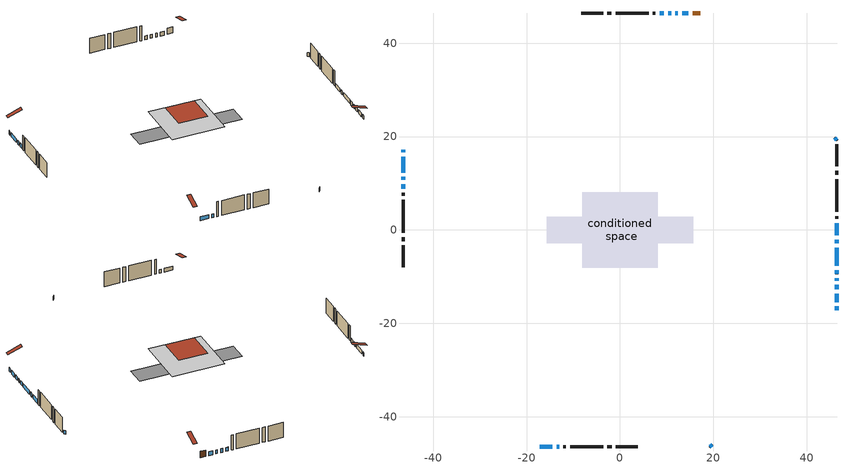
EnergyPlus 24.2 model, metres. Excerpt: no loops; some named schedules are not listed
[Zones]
conditioned space
 floor outside (Floor1 construction): -1.53,-1.53 -1.53,1.53 1.53,1.53 1.53,-1.53 z0
 floor adiabatic (AdiabaticFloorConstruction): -8.06,-8.06 -8.06,8.06 8.06,8.06 8.06,-8.06 z2.44
 floor foundation (Slab1 construction): -15.72,-2.88 -15.72,2.88 15.72,2.88 15.72,-2.88 z0
 wall outside (AdiabaticWallConstruction 1): 17.14,46.46 15.53,46.46 z0:2.03
 wall outside (AdiabaticWallConstruction): 46.46,-17.14 46.46,-16.36 / 14.6,46.46 13.33,46.46 / 12.4,46.46 11.88,46.46 / -17.14,-46.46 -14.51,-46.46 / -13.58,-46.46 -13.05,-46.46 / -46.46,17.14 -46.46,16.6 / -46.46,15.67 -46.46,12.3 / 46.46,-15.44 46.46,-13.66 / 46.46,-12.73 46.46,-11.75 / 46.46,-10.83 46.46,-10.35 / 19.24,-46.46 19.7,-46 / 10.95,46.46 10.3,46.46 / -46.46,11.37 -46.46,10.77 / -46.46,9.84 -46.46,8.86 / 46.46,-9.42 46.46,-8.58 / 46.46,19.24 46,19.7 / 46.46,-7.65 46.46,-3.79 / 46.46,-2.86 46.46,-2.1 / 46.46,-1.17 46.46,1.45 / 9.37,46.46 8.53,46.46 z0:1.22
 wall outside (Wall1 construction): 7.6,46.46 7.05,46.46 / -12.12,-46.46 -11.57,-46.46 / -46.46,7.93 -46.46,7.38 / 46.46,2.38 46.46,2.93 z0:4.88
 wall outside (Wall2 construction): 6.12,46.46 -0.9,46.46 / -10.64,-46.46 -3.62,-46.46 / -46.46,6.45 -46.46,-0.57 / 46.46,3.86 46.46,10.89 z0:4.88
 wall outside (Wall3 construction): -1.83,46.46 -2.71,46.46 / -2.69,-46.46 -1.81,-46.46 / -46.46,-1.5 -46.46,-2.38 / 46.46,11.82 46.46,12.69 z0:4.88
 wall outside (Wall4 construction): -3.64,46.46 -8.33,46.46 / -0.88,-46.46 3.81,-46.46 / -46.46,-3.31 -46.46,-8 / 46.46,13.62 46.46,18.32 z0:4.88
 window (WindowConstruction): 46.46,-17.14 46.46,-16.36 z0:1.22
 window (WindowConstruction 8): 14.6,46.46 13.33,46.46 z0:1.22
 window (WindowConstruction 9): 12.4,46.46 11.88,46.46 z0:1.22
 window (WindowConstruction 10): -17.14,-46.46 -14.51,-46.46 z0:1.22
 window (WindowConstruction 11): -13.58,-46.46 -13.05,-46.46 z0:1.22
 window (WindowConstruction 12): -46.46,17.14 -46.46,16.6 z0:1.22
 window (WindowConstruction 13): -46.46,15.67 -46.46,12.3 z0:1.22
 window (WindowConstruction 14): 46.46,-15.43 46.46,-13.66 z0:1.22
 window (WindowConstruction 15): 46.46,-12.73 46.46,-11.76 z0:1.22
 window (WindowConstruction 16): 46.46,-10.83 46.46,-10.35 z0:1.22
 window (WindowConstruction 1): 19.24,-46.46 19.7,-46 z0:1.22
 window (WindowConstruction 17): 10.95,46.46 10.3,46.46 z0:1.22
 window (WindowConstruction 18): -46.46,11.37 -46.46,10.77 z0:1.22
 window (WindowConstruction 19): -46.46,9.84 -46.46,8.86 z0:1.22
 window (WindowConstruction 2): 46.46,-9.42 46.46,-8.58 z0:1.22
 window (WindowConstruction 3): 46.46,19.24 46,19.7 z0:1.22
 window (WindowConstruction 4): 46.46,-7.65 46.46,-3.79 z0:1.22
 window (WindowConstruction 5): 46.46,-2.86 46.46,-2.1 z0:1.22
 window (WindowConstruction 6): 46.46,-1.17 46.46,1.45 z0:1.22
 window (WindowConstruction 7): 9.37,46.46 8.53,46.46 z0:1.22
 door (Door): 17.14,46.46 15.53,46.46 z0:2.03
 ceiling adiabatic (AdiabaticFloorConstruction): 8.06,-8.06 8.06,8.06 -8.06,8.06 -8.06,-8.06 z2.44
 roof outside (Roof1 construction): 18.06,46.46,4.88 18.06,41.98,6.37 19.24,41.98,6.37 19.24,46.46,4.88; -18.06,-46.46,4.88 -18.06,-41.98,6.37 -19.24,-41.98,6.37 -19.24,-46.46,4.88; -46.46,18.06,4.88 -41.98,18.06,6.37 -41.98,19.24,6.37 -46.46,19.24,4.88; 46.46,-18.06,4.88 41.98,-18.06,6.37 41.98,-19.24,6.37 46.46,-19.24,4.88
 roof outside (Roof2 construction): -4.5,4.5 -4.5,-4.5 4.5,-4.5 4.5,4.5 z4.88
 roof outside (Roof3 construction): -4.45,4.45 -4.45,-4.45 4.45,-4.45 4.45,4.45 z4.88
[Building]
Building 1: Terrain=Suburbs
[Site:Location]
Vancouver Intl AP_BC: Latitude {deg}=49.19; Longitude {deg}=-123.18; Time Zone {hr}=-8; Elevation {m}=4; Keep Site Location Information=Yes
[Site:GroundTemperature:Shallow]
8.06451, 6.96315, 6.87495, 7.3976, 9.49575, 11.5841, 13.3946, 14.5416, 14.639, 13.7062, 11.9418, 9.91751
[Site:WaterMainsTemperature]
Calculation Method=Schedule; Temperature Schedule=mains temperature schedule
[Material] Roughness=Rough; Thermal Absorptance=0.9
Name | Thickness {m} | Conductivity {W/m-K} | Density {kg/m3} | Specific Heat {J/kg-K} | Solar Absorptance | Visible Absorptance
asphalt or fiberglass shingles | 0.00635 | 0.162714 | 1121.4 | 1465.45 | 0.4 | 0.4
concrete 4.0 in. | 0.1016 | 1.803125 | 2242.8 | 837.4 | 0.7 | 0.7
door material | 0.04445 | 0.188738 | 512.64 | 1214.23 | 0.7 | 0.7
floor covering | 0.0127 | 0.0433444 | 54.468 | 1339.84 | 0.6 | 0.6
floor rigid ins; wall rigid ins | 0.051816 | 0.029427 | 32.04 | 1214.23 | 0.7 | 0.7
floor rigid ins 1; wall rigid ins 1 | 0.512978 | 0.029427 | 32.04 | 1214.23 | 0.7 | 0.7
floor stud and cavity | 0.1397 | 0.205433 | 92.3553 | 1139.71 | 0.7 | 0.7
floor stud and cavity 1 | 0.1397 | 1.75129 | 37.0049 | 1207.88 | 0.7 | 0.7
furniture material conditioned space 1 | 0.1524 | 0.115458 | 640.8 | 1214.23 | 0.6 | 0.6
gypsum board | 0.0127 | 0.160291 | 801 | 837.4 | 0.6 | 0.6
interior vertical ins | 0.025908 | 0.029427 | 32.04 | 1214.23 | 0.7 | 0.7
osb sheathing 0.5 in. | 0.0127 | 0.115458 | 512.64 | 1214.23 | 0.7 | 0.7
osb sheathing 0.75 in. | 0.01905 | 0.115458 | 512.64 | 1214.23 | 0.7 | 0.7
roof stud and cavity | 0.2032 | 0.170765 | 78.34581 | 1123.46 | 0.7 | 0.7
roof stud and cavity 1 | 0.2032 | 0.171998 | 78.34581 | 1123.46 | 0.7 | 0.7
roof stud and cavity 2 | 0.2032 | 0.171742 | 78.34581 | 1123.46 | 0.7 | 0.7
slab rigid ins | 0.00353385 | 0.029427 | 32.04 | 1214.23 | 0.7 | 0.7
wall stud and cavity | 0.1397 | 0.251873 | 139.0536 | 1170.24 | 0.7 | 0.7
wall stud and cavity 1 | 0.1397 | 0.0864253 | 139.0536 | 1170.24 | 0.7 | 0.7
wall stud and cavity 2 | 0.1397 | 0.0783975 | 139.0536 | 1170.24 | 0.7 | 0.7
wall stud and cavity 3 | 0.1397 | 0.0894458 | 139.0536 | 1170.24 | 0.7 | 0.7
wall stud and cavity 4 | 0.0889 | 0.380278 | 52.3479 | 1209.89 | 0.7 | 0.7
wall stud and cavity 5 | 0.0889 | 0.391764 | 83.0341 | 1211.67 | 0.7 | 0.7
wood siding | 0.0254 | 0.102417 | 544.68 | 1172.36 | 0.4 | 0.4
wood siding 1; wood siding 2 | 0.0254 | 0.102417 | 544.68 | 1172.36 | 0.7 | 0.7
[WindowMaterial:SimpleGlazingSystem]
Name | U-Factor {W/m2-K} | Solar Heat Gain Coefficient
WindowMaterial | 4.99494 | 0.59
WindowMaterial 1 | 5.03752 | 0.59
WindowMaterial 10 | 5.29587 | 0.67
WindowMaterial 11 | 2.88329 | 0.7
WindowMaterial 12 | 2.95256 | 0.6
WindowMaterial 13 | 2.85717 | 0.64
WindowMaterial 14 | 2.98833 | 0.52
WindowMaterial 15 | 3.01842 | 0.51
WindowMaterial 16 | 3.023535 | 0.45
WindowMaterial 2 | 5.595669 | 0.73
WindowMaterial 3 | 5.45202 | 0.7
WindowMaterial 4 | 2.89578 | 0.62
WindowMaterial 5 | 5.237955 | 0.63
WindowMaterial 6 | 2.91452 | 0.59
WindowMaterial 7 | 5.240794 | 0.66
WindowMaterial 8 | 5.46451 | 0.7
WindowMaterial 9 | 2.99401 | 0.51
[Construction]
AdiabaticFloorConstruction: floor stud and cavity 1, floor rigid ins 1, osb sheathing 0.75 in., floor covering
AdiabaticWallConstruction: wood siding 1, wall rigid ins 1, wall stud and cavity 4, gypsum board
AdiabaticWallConstruction 1: wood siding 2, wall rigid ins 1, wall stud and cavity 4, gypsum board
Door: door material
Floor1 construction: floor stud and cavity, floor rigid ins, osb sheathing 0.75 in., floor covering
furniture construction conditioned space 1: furniture material conditioned space 1
PartitionWallConstruction: gypsum board, wall stud and cavity 5, gypsum board
Roof1 construction: asphalt or fiberglass shingles, osb sheathing 0.75 in., roof stud and cavity, gypsum board
Roof2 construction: asphalt or fiberglass shingles, osb sheathing 0.75 in., roof stud and cavity 1, gypsum board
Roof3 construction: asphalt or fiberglass shingles, osb sheathing 0.75 in., roof stud and cavity 2, gypsum board
Slab1 construction: slab rigid ins, concrete 4.0 in.
Wall1 construction: wood siding, wall rigid ins, osb sheathing 0.5 in., wall stud and cavity, gypsum board
Wall2 construction: wood siding, osb sheathing 0.5 in., wall stud and cavity 1, gypsum board
Wall3 construction: wood siding, osb sheathing 0.5 in., wall stud and cavity 2, gypsum board
Wall4 construction: wood siding, osb sheathing 0.5 in., wall stud and cavity 3, gypsum board
WindowConstruction: WindowMaterial
WindowConstruction 1: WindowMaterial 1
WindowConstruction 10; WindowConstruction 6: WindowMaterial 6
WindowConstruction 11; WindowConstruction 12: WindowMaterial 10
WindowConstruction 13: WindowMaterial 11
WindowConstruction 14: WindowMaterial 12
WindowConstruction 15; WindowConstruction 19: WindowMaterial 13
WindowConstruction 16: WindowMaterial 14
WindowConstruction 17: WindowMaterial 15
WindowConstruction 18: WindowMaterial 16
WindowConstruction 2: WindowMaterial 2
WindowConstruction 3: WindowMaterial 3
WindowConstruction 4: WindowMaterial 4
WindowConstruction 5: WindowMaterial 5
WindowConstruction 7: WindowMaterial 7
WindowConstruction 8: WindowMaterial 8
WindowConstruction 9: WindowMaterial 9
[Zone]
conditioned space: Multiplier=1; Volume {m3}=668; Part of Total Floor Area=Yes
[Space]
conditioned space 1: Zone=conditioned space; Volume {m3}=668
[SurfaceProperty:ExposedFoundationPerimeter]
Slab1: Exposed Perimeter Calculation Method=TotalExposedPerimeter; Total Exposed Perimeter {m}=74.371
[InternalMass] Zone or ZoneList=conditioned space; Space or SpaceList=conditioned space 1
Name | Construction | Surface Area {m2}
furniture mass conditioned space 1 | furniture construction conditioned space 1 | 180.144
partition wall mass | PartitionWallConstruction | 450.36
[Lights]
interior lighting: Zone or ZoneList or Space or SpaceList=conditioned space 1; Schedule=interior lighting schedule; Design Level Calculation Method=LightingLevel; Lighting Level {W}=343.2; Return Air Fraction=0; Fraction Radiant=0.6; Fraction Visible=0.2; Fraction Replaceable=1
[People]
occupants: Zone or ZoneList or Space or SpaceList=conditioned space 1; Number of People Schedule=occupants schedule; Number of People Calculation Method=People; Number of People=3; Fraction Radiant=0.314171; Sensible Heat Fraction=0.56303; Activity Level Schedule=occupants activity schedule; Carbon Dioxide Generation Rate {m3/s-W}=0; Enable ASHRAE 55 Comfort Warnings=No; Mean Radiant Temperature Calculation Type=EnclosureAveraged
[ElectricEquipment] Zone or ZoneList or Space or SpaceList=conditioned space 1; Design Level Calculation Method=EquipmentLevel
Name | Schedule | Design Level {W} | Fraction Latent | Fraction Radiant | Fraction Lost
clothes dryer | clothes dryer schedule | 140.772 | 0.015 | 0.081 | 0.85
clothes washer | clothes washer schedule | 32.1985 | 0.03 | 0.162 | 0.7
cooking range | cooking range schedule | 215.147 | 0.08 | 0.432 | 0.2
dishwasher | dishwasher schedule | 66.8632 | 0.3 | 0.18 | 0.4
fridge | fridge schedule | 72.9452 | 0 | 0.6 | 0
mech vent bath fan 0 | mech vent bath fan 0 schedule | 25.1 | 0 | 0 | 1
mech vent bath fan 1 | mech vent bath fan 1 schedule | 25.1 | 0 | 0 | 1
mech vent house fan | mech vent house fan schedule | 0 | 0 | 0 | 1
mech vent house fan cfis | mech vent house fan cfis schedule | 0 | 0 | 0 | 0
mech vent range fan 0 | mech vent range fan 0 schedule | 57 | 0 | 0 | 1
misc plug loads | misc plug loads schedule | 494.7 | 0.045 | 0.513 | 0.1
whole house fan | Always On Discrete | 0 | 0 | 0 | 1
[OtherEquipment] Zone or ZoneList or Space or SpaceList=conditioned space 1; Design Level Calculation Method=EquipmentLevel
Name | Fuel Type | Schedule | Design Level {W} | Fraction Latent | Fraction Radiant | Fraction Lost
clothes dryer 1 | Electricity | clothes dryer schedule | 0 | 0.015 | 0.081 | 0.85
cooking range 1 | Electricity | cooking range schedule | 0 | 0.08 | 0.432 | 0.2
general water use latent | None | general water use schedule | 62.594 | 1 | 0 | 0
general water use sensible | None | general water use schedule | -61.6891 | 0 | 0.6 | 0
mech vent house fan latent load | None | Always On Discrete | 0 | 1 | 0 | 0
mech vent house fan sensible load | None | Always On Discrete | 0 | 0 | 0 | 0
water heater energy adjustment1; water heater energy adjustment2 | NaturalGas | Always On Discrete | 0.01 | 0 | 0 | 1
[ZoneInfiltration:DesignFlowRate] Zone or ZoneList or Space or SpaceList=conditioned space 1; Schedule=Always On Discrete; Design Flow Rate Calculation Method=Flow/Zone; Design Flow Rate {m3/s}=0
infil flow; natural vent flow; whole house fan flow
[Foundation:Kiva]
Foundation Kiva 1: Initial Indoor Air Temperature {C}=18; Interior Vertical Insulation Material=interior vertical ins; Interior Vertical Insulation Depth {m}=0.1016; Wall Height Above Grade {m}=0.1016; Wall Depth Below Slab {m}=0.2032
[Foundation:Kiva:Settings]
Soil Conductivity {W/m-K}=0.849921; Soil Density {kg/m3}=1842.3; Soil Specific Heat {J/kg-K}=418.7; Ground Solar Absorptivity=0.9; Ground Thermal Absorptivity=0.9; Ground Surface Roughness {m}=0.03; Far-Field Width {m}=40; Deep-Ground Boundary Condition=ZeroFlux; Deep-Ground Depth {m}=40; Minimum Cell Dimension {m}=0.2; Maximum Cell Growth Coefficient=3; Simulation Timestep=Timestep
[Exterior:Lights]
exterior lighting: Schedule=exterior lighting schedule; Design Level {W}=75.6
[Schedule:Week:Daily]
interior lighting schedule Week Rule - Jan1-Jan27: interior lighting schedule day, interior lighting schedule day, interior lighting schedule day, interior lighting schedule day, interior lighting schedule day, interior lighting schedule day, interior lighting schedule day, interior lighting schedule default day, interior lighting schedule default day, interior lighting schedule default day, interior lighting schedule default day, interior lighting schedule default day
interior lighting schedule Week Rule - Jan28-Feb3: interior lighting schedule day, interior lighting schedule day, interior lighting schedule day, interior lighting schedule day, interior lighting schedule day 1, interior lighting schedule day 1, interior lighting schedule day 1, interior lighting schedule default day, interior lighting schedule default day, interior lighting schedule default day, interior lighting schedule default day, interior lighting schedule default day
interior lighting schedule Week Rule - Feb4-Feb24: interior lighting schedule day 1, interior lighting schedule day 1, interior lighting schedule day 1, interior lighting schedule day 1, interior lighting schedule day 1, interior lighting schedule day 1, interior lighting schedule day 1, interior lighting schedule default day, interior lighting schedule default day, interior lighting schedule default day, interior lighting schedule default day, interior lighting schedule default day
interior lighting schedule Week Rule - Feb25-Mar3: interior lighting schedule day 1, interior lighting schedule day 1, interior lighting schedule day 1, interior lighting schedule day 1, interior lighting schedule day 2, interior lighting schedule day 2, interior lighting schedule day 2, interior lighting schedule default day, interior lighting schedule default day, interior lighting schedule default day, interior lighting schedule default day, interior lighting schedule default day
interior lighting schedule Week Rule - Mar4-Mar31: interior lighting schedule day 2, interior lighting schedule day 2, interior lighting schedule day 2, interior lighting schedule day 2, interior lighting schedule day 2, interior lighting schedule day 2, interior lighting schedule day 2, interior lighting schedule default day, interior lighting schedule default day, interior lighting schedule default day, interior lighting schedule default day, interior lighting schedule default day
interior lighting schedule Week Rule - Apr1-Apr28: interior lighting schedule day 3, interior lighting schedule day 3, interior lighting schedule day 3, interior lighting schedule day 3, interior lighting schedule day 3, interior lighting schedule day 3, interior lighting schedule day 3, interior lighting schedule default day, interior lighting schedule default day, interior lighting schedule default day, interior lighting schedule default day, interior lighting schedule default day
interior lighting schedule Week Rule - Apr29-May5: interior lighting schedule day 3, interior lighting schedule day 3, interior lighting schedule day 4, interior lighting schedule day 4, interior lighting schedule day 4, interior lighting schedule day 4, interior lighting schedule day 4, interior lighting schedule default day, interior lighting schedule default day, interior lighting schedule default day, interior lighting schedule default day, interior lighting schedule default day
interior lighting schedule Week Rule - May6-May26: interior lighting schedule day 4, interior lighting schedule day 4, interior lighting schedule day 4, interior lighting schedule day 4, interior lighting schedule day 4, interior lighting schedule day 4, interior lighting schedule day 4, interior lighting schedule default day, interior lighting schedule default day, interior lighting schedule default day, interior lighting schedule default day, interior lighting schedule default day
interior lighting schedule Week Rule - May27-Jun2: interior lighting schedule day 4, interior lighting schedule day 4, interior lighting schedule day 4, interior lighting schedule day 4, interior lighting schedule day 4, interior lighting schedule day 5, interior lighting schedule day 5, interior lighting schedule default day, interior lighting schedule default day, interior lighting schedule default day, interior lighting schedule default day, interior lighting schedule default day
interior lighting schedule Week Rule - Jun3-Jun30: interior lighting schedule day 5, interior lighting schedule day 5, interior lighting schedule day 5, interior lighting schedule day 5, interior lighting schedule day 5, interior lighting schedule day 5, interior lighting schedule day 5, interior lighting schedule default day, interior lighting schedule default day, interior lighting schedule default day, interior lighting schedule default day, interior lighting schedule default day
interior lighting schedule Week Rule - Jul1-Jul28: interior lighting schedule day 6, interior lighting schedule day 6, interior lighting schedule day 6, interior lighting schedule day 6, interior lighting schedule day 6, interior lighting schedule day 6, interior lighting schedule day 6, interior lighting schedule default day, interior lighting schedule default day, interior lighting schedule default day, interior lighting schedule default day, interior lighting schedule default day
interior lighting schedule Week Rule - Jul29-Aug4: interior lighting schedule day 6, interior lighting schedule day 6, interior lighting schedule day 6, interior lighting schedule day 7, interior lighting schedule day 7, interior lighting schedule day 7, interior lighting schedule day 7, interior lighting schedule default day, interior lighting schedule default day, interior lighting schedule default day, interior lighting schedule default day, interior lighting schedule default day
interior lighting schedule Week Rule - Aug5-Aug25: interior lighting schedule day 7, interior lighting schedule day 7, interior lighting schedule day 7, interior lighting schedule day 7, interior lighting schedule day 7, interior lighting schedule day 7, interior lighting schedule day 7, interior lighting schedule default day, interior lighting schedule default day, interior lighting schedule default day, interior lighting schedule default day, interior lighting schedule default day
interior lighting schedule Week Rule - Aug26-Sep1: interior lighting schedule day 7, interior lighting schedule day 7, interior lighting schedule day 7, interior lighting schedule day 7, interior lighting schedule day 7, interior lighting schedule day 7, interior lighting schedule day 8, interior lighting schedule default day, interior lighting schedule default day, interior lighting schedule default day, interior lighting schedule default day, interior lighting schedule default day
interior lighting schedule Week Rule - Sep2-Sep29: interior lighting schedule day 8, interior lighting schedule day 8, interior lighting schedule day 8, interior lighting schedule day 8, interior lighting schedule day 8, interior lighting schedule day 8, interior lighting schedule day 8, interior lighting schedule default day, interior lighting schedule default day, interior lighting schedule default day, interior lighting schedule default day, interior lighting schedule default day
interior lighting schedule Week Rule - Sep30-Oct6: interior lighting schedule day 8, interior lighting schedule day 9, interior lighting schedule day 9, interior lighting schedule day 9, interior lighting schedule day 9, interior lighting schedule day 9, interior lighting schedule day 9, interior lighting schedule default day, interior lighting schedule default day, interior lighting schedule default day, interior lighting schedule default day, interior lighting schedule default day
interior lighting schedule Week Rule - Oct7-Oct27: interior lighting schedule day 9, interior lighting schedule day 9, interior lighting schedule day 9, interior lighting schedule day 9, interior lighting schedule day 9, interior lighting schedule day 9, interior lighting schedule day 9, interior lighting schedule default day, interior lighting schedule default day, interior lighting schedule default day, interior lighting schedule default day, interior lighting schedule default day
interior lighting schedule Week Rule - Oct28-Nov3: interior lighting schedule day 9, interior lighting schedule day 9, interior lighting schedule day 9, interior lighting schedule day 9, interior lighting schedule day 10, interior lighting schedule day 10, interior lighting schedule day 10, interior lighting schedule default day, interior lighting schedule default day, interior lighting schedule default day, interior lighting schedule default day, interior lighting schedule default day
interior lighting schedule Week Rule - Nov4-Nov24: interior lighting schedule day 10, interior lighting schedule day 10, interior lighting schedule day 10, interior lighting schedule day 10, interior lighting schedule day 10, interior lighting schedule day 10, interior lighting schedule day 10, interior lighting schedule default day, interior lighting schedule default day, interior lighting schedule default day, interior lighting schedule default day, interior lighting schedule default day
interior lighting schedule Week Rule - Nov25-Dec1: interior lighting schedule day 10, interior lighting schedule day 10, interior lighting schedule day 10, interior lighting schedule day 10, interior lighting schedule day 10, interior lighting schedule day 10, interior lighting schedule day 11, interior lighting schedule default day, interior lighting schedule default day, interior lighting schedule default day, interior lighting schedule default day, interior lighting schedule default day
interior lighting schedule Week Rule - Dec2-Dec31: interior lighting schedule day 11, interior lighting schedule day 11, interior lighting schedule day 11, interior lighting schedule day 11, interior lighting schedule day 11, interior lighting schedule day 11, interior lighting schedule day 11, interior lighting schedule default day, interior lighting schedule default day, interior lighting schedule default day, interior lighting schedule default day, interior lighting schedule default day
occupants schedule Week Rule - Jan1-Dec31: occupants schedule day, occupants schedule day, occupants schedule day, occupants schedule day, occupants schedule day, occupants schedule day, occupants schedule day, occupants schedule default day, occupants schedule default day, occupants schedule default day, occupants schedule default day, occupants schedule default day
clothes dryer schedule Week Rule - Jan1-Dec31: clothes dryer schedule day, clothes dryer schedule day, clothes dryer schedule day, clothes dryer schedule day, clothes dryer schedule day, clothes dryer schedule day, clothes dryer schedule day, clothes dryer schedule default day, clothes dryer schedule default day, clothes dryer schedule default day, clothes dryer schedule default day, clothes dryer schedule default day
clothes washer schedule Week Rule - Jan1-Dec31: clothes washer schedule day, clothes washer schedule day, clothes washer schedule day, clothes washer schedule day, clothes washer schedule day, clothes washer schedule day, clothes washer schedule day, clothes washer schedule default day, clothes washer schedule default day, clothes washer schedule default day, clothes washer schedule default day, clothes washer schedule default day
cooking range schedule Week Rule - Jan1-Dec31: cooking range schedule day, cooking range schedule day, cooking range schedule day, cooking range schedule day, cooking range schedule day, cooking range schedule day, cooking range schedule day, cooking range schedule default day, cooking range schedule default day, cooking range schedule default day, cooking range schedule default day, cooking range schedule default day
dishwasher schedule Week Rule - Jan1-Dec31: dishwasher schedule day, dishwasher schedule day, dishwasher schedule day, dishwasher schedule day, dishwasher schedule day, dishwasher schedule day, dishwasher schedule day, dishwasher schedule default day, dishwasher schedule default day, dishwasher schedule default day, dishwasher schedule default day, dishwasher schedule default day
mech vent bath fan 0 schedule Week Rule - Jan1-Dec31: mech vent bath fan 0 schedule day, mech vent bath fan 0 schedule day, mech vent bath fan 0 schedule day, mech vent bath fan 0 schedule day, mech vent bath fan 0 schedule day, mech vent bath fan 0 schedule day, mech vent bath fan 0 schedule day, mech vent bath fan 0 schedule default day, mech vent bath fan 0 schedule default day, mech vent bath fan 0 schedule default day, mech vent bath fan 0 schedule default day, mech vent bath fan 0 schedule default day
mech vent bath fan 1 schedule Week Rule - Jan1-Dec31: mech vent bath fan 1 schedule day, mech vent bath fan 1 schedule day, mech vent bath fan 1 schedule day, mech vent bath fan 1 schedule day, mech vent bath fan 1 schedule day, mech vent bath fan 1 schedule day, mech vent bath fan 1 schedule day, mech vent bath fan 1 schedule default day, mech vent bath fan 1 schedule default day, mech vent bath fan 1 schedule default day, mech vent bath fan 1 schedule default day, mech vent bath fan 1 schedule default day
mech vent range fan 0 schedule Week Rule - Jan1-Dec31: mech vent range fan 0 schedule day, mech vent range fan 0 schedule day, mech vent range fan 0 schedule day, mech vent range fan 0 schedule day, mech vent range fan 0 schedule day, mech vent range fan 0 schedule day, mech vent range fan 0 schedule day, mech vent range fan 0 schedule default day, mech vent range fan 0 schedule default day, mech vent range fan 0 schedule default day, mech vent range fan 0 schedule default day, mech vent range fan 0 schedule default day
misc plug loads schedule Week Rule - Jan1-Dec31: misc plug loads schedule day, misc plug loads schedule day, misc plug loads schedule day, misc plug loads schedule day, misc plug loads schedule day, misc plug loads schedule day, misc plug loads schedule day, misc plug loads schedule default day, misc plug loads schedule default day, misc plug loads schedule default day, misc plug loads schedule default day, misc plug loads schedule default day
general water use schedule Week Rule - Jan1-Dec31: general water use schedule day, general water use schedule day, general water use schedule day, general water use schedule day, general water use schedule day, general water use schedule day, general water use schedule day, general water use schedule default day, general water use schedule default day, general water use schedule default day, general water use schedule default day, general water use schedule default day
exterior lighting schedule Week Rule - Jan1-Jan27: exterior lighting schedule day, exterior lighting schedule day, exterior lighting schedule day, exterior lighting schedule day, exterior lighting schedule day, exterior lighting schedule day, exterior lighting schedule day, exterior lighting schedule default day, exterior lighting schedule default day, exterior lighting schedule default day, exterior lighting schedule default day, exterior lighting schedule default day
exterior lighting schedule Week Rule - Jan28-Feb3: exterior lighting schedule day, exterior lighting schedule day, exterior lighting schedule day, exterior lighting schedule day, exterior lighting schedule day 1, exterior lighting schedule day 1, exterior lighting schedule day 1, exterior lighting schedule default day, exterior lighting schedule default day, exterior lighting schedule default day, exterior lighting schedule default day, exterior lighting schedule default day
exterior lighting schedule Week Rule - Feb4-Feb24: exterior lighting schedule day 1, exterior lighting schedule day 1, exterior lighting schedule day 1, exterior lighting schedule day 1, exterior lighting schedule day 1, exterior lighting schedule day 1, exterior lighting schedule day 1, exterior lighting schedule default day, exterior lighting schedule default day, exterior lighting schedule default day, exterior lighting schedule default day, exterior lighting schedule default day
exterior lighting schedule Week Rule - Feb25-Mar3: exterior lighting schedule day 1, exterior lighting schedule day 1, exterior lighting schedule day 1, exterior lighting schedule day 1, exterior lighting schedule day 2, exterior lighting schedule day 2, exterior lighting schedule day 2, exterior lighting schedule default day, exterior lighting schedule default day, exterior lighting schedule default day, exterior lighting schedule default day, exterior lighting schedule default day
exterior lighting schedule Week Rule - Mar4-Mar31: exterior lighting schedule day 2, exterior lighting schedule day 2, exterior lighting schedule day 2, exterior lighting schedule day 2, exterior lighting schedule day 2, exterior lighting schedule day 2, exterior lighting schedule day 2, exterior lighting schedule default day, exterior lighting schedule default day, exterior lighting schedule default day, exterior lighting schedule default day, exterior lighting schedule default day
exterior lighting schedule Week Rule - Apr1-Apr28: exterior lighting schedule day 3, exterior lighting schedule day 3, exterior lighting schedule day 3, exterior lighting schedule day 3, exterior lighting schedule day 3, exterior lighting schedule day 3, exterior lighting schedule day 3, exterior lighting schedule default day, exterior lighting schedule default day, exterior lighting schedule default day, exterior lighting schedule default day, exterior lighting schedule default day
exterior lighting schedule Week Rule - Apr29-May5: exterior lighting schedule day 3, exterior lighting schedule day 3, exterior lighting schedule day 4, exterior lighting schedule day 4, exterior lighting schedule day 4, exterior lighting schedule day 4, exterior lighting schedule day 4, exterior lighting schedule default day, exterior lighting schedule default day, exterior lighting schedule default day, exterior lighting schedule default day, exterior lighting schedule default day
exterior lighting schedule Week Rule - May6-May26: exterior lighting schedule day 4, exterior lighting schedule day 4, exterior lighting schedule day 4, exterior lighting schedule day 4, exterior lighting schedule day 4, exterior lighting schedule day 4, exterior lighting schedule day 4, exterior lighting schedule default day, exterior lighting schedule default day, exterior lighting schedule default day, exterior lighting schedule default day, exterior lighting schedule default day
exterior lighting schedule Week Rule - May27-Jun2: exterior lighting schedule day 4, exterior lighting schedule day 4, exterior lighting schedule day 4, exterior lighting schedule day 4, exterior lighting schedule day 4, exterior lighting schedule day 5, exterior lighting schedule day 5, exterior lighting schedule default day, exterior lighting schedule default day, exterior lighting schedule default day, exterior lighting schedule default day, exterior lighting schedule default day
exterior lighting schedule Week Rule - Jun3-Jun30: exterior lighting schedule day 5, exterior lighting schedule day 5, exterior lighting schedule day 5, exterior lighting schedule day 5, exterior lighting schedule day 5, exterior lighting schedule day 5, exterior lighting schedule day 5, exterior lighting schedule default day, exterior lighting schedule default day, exterior lighting schedule default day, exterior lighting schedule default day, exterior lighting schedule default day
exterior lighting schedule Week Rule - Jul1-Jul28: exterior lighting schedule day 6, exterior lighting schedule day 6, exterior lighting schedule day 6, exterior lighting schedule day 6, exterior lighting schedule day 6, exterior lighting schedule day 6, exterior lighting schedule day 6, exterior lighting schedule default day, exterior lighting schedule default day, exterior lighting schedule default day, exterior lighting schedule default day, exterior lighting schedule default day
exterior lighting schedule Week Rule - Jul29-Aug4: exterior lighting schedule day 6, exterior lighting schedule day 6, exterior lighting schedule day 6, exterior lighting schedule day 7, exterior lighting schedule day 7, exterior lighting schedule day 7, exterior lighting schedule day 7, exterior lighting schedule default day, exterior lighting schedule default day, exterior lighting schedule default day, exterior lighting schedule default day, exterior lighting schedule default day
exterior lighting schedule Week Rule - Aug5-Aug25: exterior lighting schedule day 7, exterior lighting schedule day 7, exterior lighting schedule day 7, exterior lighting schedule day 7, exterior lighting schedule day 7, exterior lighting schedule day 7, exterior lighting schedule day 7, exterior lighting schedule default day, exterior lighting schedule default day, exterior lighting schedule default day, exterior lighting schedule default day, exterior lighting schedule default day
exterior lighting schedule Week Rule - Aug26-Sep1: exterior lighting schedule day 7, exterior lighting schedule day 7, exterior lighting schedule day 7, exterior lighting schedule day 7, exterior lighting schedule day 7, exterior lighting schedule day 7, exterior lighting schedule day 8, exterior lighting schedule default day, exterior lighting schedule default day, exterior lighting schedule default day, exterior lighting schedule default day, exterior lighting schedule default day
exterior lighting schedule Week Rule - Sep2-Sep29: exterior lighting schedule day 8, exterior lighting schedule day 8, exterior lighting schedule day 8, exterior lighting schedule day 8, exterior lighting schedule day 8, exterior lighting schedule day 8, exterior lighting schedule day 8, exterior lighting schedule default day, exterior lighting schedule default day, exterior lighting schedule default day, exterior lighting schedule default day, exterior lighting schedule default day
exterior lighting schedule Week Rule - Sep30-Oct6: exterior lighting schedule day 8, exterior lighting schedule day 9, exterior lighting schedule day 9, exterior lighting schedule day 9, exterior lighting schedule day 9, exterior lighting schedule day 9, exterior lighting schedule day 9, exterior lighting schedule default day, exterior lighting schedule default day, exterior lighting schedule default day, exterior lighting schedule default day, exterior lighting schedule default day
exterior lighting schedule Week Rule - Oct7-Oct27: exterior lighting schedule day 9, exterior lighting schedule day 9, exterior lighting schedule day 9, exterior lighting schedule day 9, exterior lighting schedule day 9, exterior lighting schedule day 9, exterior lighting schedule day 9, exterior lighting schedule default day, exterior lighting schedule default day, exterior lighting schedule default day, exterior lighting schedule default day, exterior lighting schedule default day
[Schedule:Year]
interior lighting schedule: interior lighting schedule Week Rule - Jan1-Jan27, 1, 1, 1, 27, interior lighting schedule Week Rule - Jan28-Feb3, 1, 28, 2, 3, interior lighting schedule Week Rule - Feb4-Feb24, 2, 4, 2, 24, interior lighting schedule Week Rule - Feb25-Mar3, 2, 25, 3, 3, interior lighting schedule Week Rule - Mar4-Mar31, 3, 4, 3, 31, interior lighting schedule Week Rule - Apr1-Apr28, 4, 1, 4, 28, interior lighting schedule Week Rule - Apr29-May5, 4, 29, 5, 5, interior lighting schedule Week Rule - May6-May26, 5, 6, 5, 26, interior lighting schedule Week Rule - May27-Jun2, 5, 27, 6, 2, interior lighting schedule Week Rule - Jun3-Jun30, 6, 3, 6, 30, interior lighting schedule Week Rule - Jul1-Jul28, 7, 1, 7, 28, interior lighting schedule Week Rule - Jul29-Aug4, 7, 29, 8, 4, interior lighting schedule Week Rule - Aug5-Aug25, 8, 5, 8, 25, interior lighting schedule Week Rule - Aug26-Sep1, 8, 26, 9, 1, interior lighting schedule Week Rule - Sep2-Sep29, 9, 2, 9, 29, interior lighting schedule Week Rule - Sep30-Oct6, 9, 30, 10, 6, interior lighting schedule Week Rule - Oct7-Oct27, 10, 7, 10, 27, interior lighting schedule Week Rule - Oct28-Nov3, 10, 28, 11, 3, interior lighting schedule Week Rule - Nov4-Nov24, 11, 4, 11, 24, interior lighting schedule Week Rule - Nov25-Dec1, 11, 25, 12, 1, interior lighting schedule Week Rule - Dec2-Dec31, 12, 2, 12, 31
occupants schedule: occupants schedule Week Rule - Jan1-Dec31, 1, 1, 12, 31
clothes dryer schedule: clothes dryer schedule Week Rule - Jan1-Dec31, 1, 1, 12, 31
clothes washer schedule: clothes washer schedule Week Rule - Jan1-Dec31, 1, 1, 12, 31
cooking range schedule: cooking range schedule Week Rule - Jan1-Dec31, 1, 1, 12, 31
dishwasher schedule: dishwasher schedule Week Rule - Jan1-Dec31, 1, 1, 12, 31
mech vent bath fan 0 schedule: mech vent bath fan 0 schedule Week Rule - Jan1-Dec31, 1, 1, 12, 31
mech vent bath fan 1 schedule: mech vent bath fan 1 schedule Week Rule - Jan1-Dec31, 1, 1, 12, 31
mech vent range fan 0 schedule: mech vent range fan 0 schedule Week Rule - Jan1-Dec31, 1, 1, 12, 31
misc plug loads schedule: misc plug loads schedule Week Rule - Jan1-Dec31, 1, 1, 12, 31
general water use schedule: general water use schedule Week Rule - Jan1-Dec31, 1, 1, 12, 31
exterior lighting schedule: exterior lighting schedule Week Rule - Jan1-Jan27, 1, 1, 1, 27, exterior lighting schedule Week Rule - Jan28-Feb3, 1, 28, 2, 3, exterior lighting schedule Week Rule - Feb4-Feb24, 2, 4, 2, 24, exterior lighting schedule Week Rule - Feb25-Mar3, 2, 25, 3, 3, exterior lighting schedule Week Rule - Mar4-Mar31, 3, 4, 3, 31, exterior lighting schedule Week Rule - Apr1-Apr28, 4, 1, 4, 28, exterior lighting schedule Week Rule - Apr29-May5, 4, 29, 5, 5, exterior lighting schedule Week Rule - May6-May26, 5, 6, 5, 26, exterior lighting schedule Week Rule - May27-Jun2, 5, 27, 6, 2, exterior lighting schedule Week Rule - Jun3-Jun30, 6, 3, 6, 30, exterior lighting schedule Week Rule - Jul1-Jul28, 7, 1, 7, 28, exterior lighting schedule Week Rule - Jul29-Aug4, 7, 29, 8, 4, exterior lighting schedule Week Rule - Aug5-Aug25, 8, 5, 8, 25, exterior lighting schedule Week Rule - Aug26-Sep1, 8, 26, 9, 1, exterior lighting schedule Week Rule - Sep2-Sep29, 9, 2, 9, 29, exterior lighting schedule Week Rule - Sep30-Oct6, 9, 30, 10, 6, exterior lighting schedule Week Rule - Oct7-Oct27, 10, 7, 10, 27, exterior lighting schedule Week Rule - Oct28-Nov3, 10, 28, 11, 3, exterior lighting schedule Week Rule - Nov4-Nov24, 11, 4, 11, 24, exterior lighting schedule Week Rule - Nov25-Dec1, 11, 25, 12, 1, exterior lighting schedule Week Rule - Dec2-Dec31, 12, 2, 12, 31
[Schedule:Constant]
Name | Hourly Value
occupants activity schedule | 117.228
fridge schedule | 0
mech vent house fan schedule; mech vent house fan cfis schedule; Always On Discrete | 1
[Schedule:Compact]
mains temperature schedule: Through: 01/01, For: AllDays, Until: 24:00, 11.375, Through: 01/02, For: AllDays, Until: 24:00, 11.3367, Through: 01/03, For: AllDays, Until: 24:00, 11.2994, Through: 01/04, For: AllDays, Until: 24:00, 11.2628, Through: 01/05, For: AllDays, Until: 24:00, 11.2267, Through: 01/06, For: AllDays, Until: 24:00, 11.1917, Through: 01/07, For: AllDays, Until: 24:00, 11.1578, Through: 01/08, For: AllDays, Until: 24:00, 11.1244, Through: 01/09, For: AllDays, Until: 24:00, 11.0917, Through: 01/10, For: AllDays, Until: 24:00, 11.06, Through: 01/11, For: AllDays, Until: 24:00, 11.0289, Through: 01/12, For: AllDays, Until: 24:00, 10.9989, Through: 01/13, For: AllDays, Until: 24:00, 10.97, Through: 01/14, For: AllDays, Until: 24:00, 10.9417, Through: 01/15, For: AllDays, Until: 24:00, 10.9139, Through: 01/16, For: AllDays, Until: 24:00, 10.8878, Through: 01/17, For: AllDays, Until: 24:00, 10.8622, Through: 01/18, For: AllDays, Until: 24:00, 10.8372, Through: 01/19, For: AllDays, Until: 24:00, 10.8133, Through: 01/20, For: AllDays, Until: 24:00, 10.7906, Through: 01/21, For: AllDays, Until: 24:00, 10.7683, Through: 01/22, For: AllDays, Until: 24:00, 10.7478, Through: 01/23, For: AllDays, Until: 24:00, 10.7272, Through: 01/24, For: AllDays, Until: 24:00, 10.7083, Through: 01/25, For: AllDays, Until: 24:00, 10.69, Through: 01/26, For: AllDays, Until: 24:00, 10.6728, Through: 01/27, For: AllDays, Until: 24:00, 10.6567, Through: 01/28, For: AllDays, Until: 24:00, 10.6411, Through: 01/29, For: AllDays, Until: 24:00, 10.6267, Through: 01/30, For: AllDays, Until: 24:00, 10.6133, Through: 01/31, For: AllDays, Until: 24:00, 10.6011, Through: 02/01, For: AllDays, Until: 24:00, 10.59, Through: 02/02, For: AllDays, Until: 24:00, 10.5794, Through: 02/03, For: AllDays, Until: 24:00, 10.57, Through: 02/04, For: AllDays, Until: 24:00, 10.5617, Through: 02/05, For: AllDays, Until: 24:00, 10.5539, Through: 02/06, For: AllDays, Until: 24:00, 10.5478, Through: 02/07, For: AllDays, Until: 24:00, 10.5422, Through: 02/08, For: AllDays, Until: 24:00, 10.5378, Through: 02/09, For: AllDays, Until: 24:00, 10.5339, Through: 02/10, For: AllDays, Until: 24:00, 10.5317, Through: 02/11, For: AllDays, Until: 24:00, 10.53, Through: 02/12, For: AllDays, Until: 24:00, 10.53, Through: 02/13, For: AllDays, Until: 24:00, 10.5306, Through: 02/14, For: AllDays, Until: 24:00, 10.5317, Through: 02/15, For: AllDays, Until: 24:00, 10.5344, Through: 02/16, For: AllDays, Until: 24:00, 10.5378, Through: 02/17, For: AllDays, Until: 24:00, 10.5428, Through: 02/18, For: AllDays, Until: 24:00, 10.5483, Through: 02/19, For: AllDays, Until: 24:00, 10.5544, Through: 02/20, For: AllDays, Until: 24:00, 10.5622, Through: 02/21, For: AllDays, Until: 24:00, 10.5706, Through: 02/22, For: AllDays, Until: 24:00, 10.5806, Through: 02/23, For: AllDays, Until: 24:00, 10.5911, Through: 02/24, For: AllDays, Until: 24:00, 10.6022, Through: 02/25, For: AllDays, Until: 24:00, 10.615, Through: 02/26, For: AllDays, Until: 24:00, 10.6283, Through: 02/27, For: AllDays, Until: 24:00, 10.6428, Through: 02/28, For: AllDays, Until: 24:00, 10.6583, Through: 03/01, For: AllDays, Until: 24:00, 10.6744, Through: 03/02, For: AllDays, Until: 24:00, 10.6917, Through: 03/03, For: AllDays, Until: 24:00, 10.71, Through: 03/04, For: AllDays, Until: 24:00, 10.7294, Through: 03/05, For: AllDays, Until: 24:00, 10.7494, Through: 03/06, For: AllDays, Until: 24:00, 10.7706, Through: 03/07, For: AllDays, Until: 24:00, 10.7928, Through: 03/08, For: AllDays, Until: 24:00, 10.8161, Through: 03/09, For: AllDays, Until: 24:00, 10.84, Through: 03/10, For: AllDays, Until: 24:00, 10.8644, Through: 03/11, For: AllDays, Until: 24:00, 10.8906, Through: 03/12, For: AllDays, Until: 24:00, 10.9167, Through: 03/13, For: AllDays, Until: 24:00, 10.9444, Through: 03/14, For: AllDays, Until: 24:00, 10.9728, Through: 03/15, For: AllDays, Until: 24:00, 11.0022, Through: 03/16, For: AllDays, Until: 24:00, 11.0322, Through: 03/17, For: AllDays, Until: 24:00, 11.0633, Through: 03/18, For: AllDays, Until: 24:00, 11.095, Through: 03/19, For: AllDays, Until: 24:00, 11.1278, Through: 03/20, For: AllDays, Until: 24:00, 11.1611, Through: 03/21, For: AllDays, Until: 24:00, 11.1956, Through: 03/22, For: AllDays, Until: 24:00, 11.2306, Through: 03/23, For: AllDays, Until: 24:00, 11.2667, Through: 03/24, For: AllDays, Until: 24:00, 11.3033, Through: 03/25, For: AllDays, Until: 24:00, 11.3406, Through: 03/26, For: AllDays, Until: 24:00, 11.3789, Through: 03/27, For: AllDays, Until: 24:00, 11.4178, Through: 03/28, For: AllDays, Until: 24:00, 11.4572, Through: 03/29, For: AllDays, Until: 24:00, 11.4978, Through: 03/30, For: AllDays, Until: 24:00, 11.5389, Through: 03/31, For: AllDays, Until: 24:00, 11.5811, Through: 04/01, For: AllDays, Until: 24:00, 11.6233, Through: 04/02, For: AllDays, Until: 24:00, 11.6667, Through: 04/03, For: AllDays, Until: 24:00, 11.7106, Through: 04/04, For: AllDays, Until: 24:00, 11.755, Through: 04/05, For: AllDays, Until: 24:00, 11.8006, Through: 04/06, For: AllDays, Until: 24:00, 11.8461, Through: 04/07, For: AllDays, Until: 24:00, 11.8928, Through: 04/08, For: AllDays, Until: 24:00, 11.9394, Through: 04/09, For: AllDays, Until: 24:00, 11.9872, Through: 04/10, For: AllDays, Until: 24:00, 12.0356, Through: 04/11, For: AllDays, Until: 24:00, 12.0844, Through: 04/12, For: AllDays, Until: 24:00, 12.1333, Through: 04/13, For: AllDays, Until: 24:00, 12.1833, Through: 04/14, For: AllDays, Until: 24:00, 12.2339, Through: 04/15, For: AllDays, Until: 24:00, 12.2844, Through: 04/16, For: AllDays, Until: 24:00, 12.3361, Through: 04/17, For: AllDays, Until: 24:00, 12.3878, Through: 04/18, For: AllDays, Until: 24:00, 12.44, Through: 04/19, For: AllDays, Until: 24:00, 12.4928, Through: 04/20, For: AllDays, Until: 24:00, 12.5456, Through: 04/21, For: AllDays, Until: 24:00, 12.5994, Through: 04/22, For: AllDays, Until: 24:00, 12.6533, Through: 04/23, For: AllDays, Until: 24:00, 12.7072, Through: 04/24, For: AllDays, Until: 24:00, 12.7622, Through: 04/25, For: AllDays, Until: 24:00, 12.8172, Through: 04/26, For: AllDays, Until: 24:00, 12.8722, Through: 04/27, For: AllDays, Until: 24:00, 12.9278, Through: 04/28, For: AllDays, Until: 24:00, 12.9839, Through: 04/29, For: AllDays, Until: 24:00, 13.04, Through: 04/30, For: AllDays, Until: 24:00, 13.0961, Through: 05/01, For: AllDays, Until: 24:00, 13.1533, Through: 05/02, For: AllDays, Until: 24:00, 13.21, Through: 05/03, For: AllDays, Until: 24:00, 13.2672, Through: 05/04, For: AllDays, Until: 24:00, 13.3244, Through: 05/05, For: AllDays, Until: 24:00, 13.3817, Through: 05/06, For: AllDays, Until: 24:00, 13.4394, Through: 05/07, For: AllDays, Until: 24:00, 13.4972, Through: 05/08, For: AllDays, Until: 24:00, 13.555, Through: 05/09, For: AllDays, Until: 24:00, 13.6133, Through: 05/10, For: AllDays, Until: 24:00, 13.6711, Through: 05/11, For: AllDays, Until: 24:00, 13.7294, Through: 05/12, For: AllDays, Until: 24:00, 13.7878, Through: 05/13, For: AllDays, Until: 24:00, 13.8461, Through: 05/14, For: AllDays, Until: 24:00, 13.9044, Through: 05/15, For: AllDays, Until: 24:00, 13.9628, Through: 05/16, For: AllDays, Until: 24:00, 14.0211, Through: 05/17, For: AllDays, Until: 24:00, 14.0789, Through: 05/18, For: AllDays, Until: 24:00, 14.1372, Through: 05/19, For: AllDays, Until: 24:00, 14.1956, Through: 05/20, For: AllDays, Until: 24:00, 14.2533, Through: 05/21, For: AllDays, Until: 24:00, 14.3117, Through: 05/22, For: AllDays, Until: 24:00, 14.3694, Through: 05/23, For: AllDays, Until: 24:00, 14.4272, Through: 05/24, For: AllDays, Until: 24:00, 14.4844, Through: 05/25, For: AllDays, Until: 24:00, 14.5422, Through: 05/26, For: AllDays, Until: 24:00, 14.5994, Through: 05/27, For: AllDays, Until: 24:00, 14.6561, Through: 05/28, For: AllDays, Until: 24:00, 14.7128, Through: 05/29, For: AllDays, Until: 24:00, 14.7694, Through: 05/30, For: AllDays, Until: 24:00, 14.8261, Through: 05/31, For: AllDays, Until: 24:00, 14.8817, Through: 06/01, For: AllDays, Until: 24:00, 14.9378, Through: 06/02, For: AllDays, Until: 24:00, 14.9933, Through: 06/03, For: AllDays, Until: 24:00, 15.0483, Through: 06/04, For: AllDays, Until: 24:00, 15.1028, Through: 06/05, For: AllDays, Until: 24:00, 15.1572, Through: 06/06, For: AllDays, Until: 24:00, 15.2117, Through: 06/07, For: AllDays, Until: 24:00, 15.265, Through: 06/08, For: AllDays, Until: 24:00, 15.3183, Through: 06/09, For: AllDays, Until: 24:00, 15.3711, Through: 06/10, For: AllDays, Until: 24:00, 15.4239, Through: 06/11, For: AllDays, Until: 24:00, 15.4756, Through: 06/12, For: AllDays, Until: 24:00, 15.5272, Through: 06/13, For: AllDays, Until: 24:00, 15.5783, Through: 06/14, For: AllDays, Until: 24:00, 15.6289, Through: 06/15, For: AllDays, Until: 24:00, 15.6789, Through: 06/16, For: AllDays, Until: 24:00, 15.7283, Through: 06/17, For: AllDays, Until: 24:00, 15.7772, Through: 06/18, For: AllDays, Until: 24:00, 15.8261, Through: 06/19, For: AllDays, Until: 24:00, 15.8739, Through: 06/20, For: AllDays, Until: 24:00, 15.9211, Through: 06/21, For: AllDays, Until: 24:00, 15.9678, Through: 06/22, For: AllDays, Until: 24:00, 16.0139, Through: 06/23, For: AllDays, Until: 24:00, 16.0594, Through: 06/24, For: AllDays, Until: 24:00, 16.1044, Through: 06/25, For: AllDays, Until: 24:00, 16.1483, Through: 06/26, For: AllDays, Until: 24:00, 16.1922, Through: 06/27, For: AllDays, Until: 24:00, 16.235, Through: 06/28, For: AllDays, Until: 24:00, 16.2772, Through: 06/29, For: AllDays, Until: 24:00, 16.3183, Through: 06/30, For: AllDays, Until: 24:00, 16.3594, Through: 07/01, For: AllDays, Until: 24:00, 16.3994, Through: 07/02, For: AllDays, Until: 24:00, 16.4389, Through: 07/03, For: AllDays, Until: 24:00, 16.4772, Through: 07/04, For: AllDays, Until: 24:00, 16.515, Through: 07/05, For: AllDays, Until: 24:00, 16.5522, Through: 07/06, For: AllDays, Until: 24:00, 16.5883, Through: 07/07, For: AllDays, Until: 24:00, 16.6239, Through: 07/08, For: AllDays, Until: 24:00, 16.6583, Through: 07/09, For: AllDays, Until: 24:00, 16.6922, Through: 07/10, For: AllDays, Until: 24:00, 16.7256, Through: 07/11, For: AllDays, Until: 24:00, 16.7578, Through: 07/12, For: AllDays, Until: 24:00, 16.7889, Through: 07/13, For: AllDays, Until: 24:00, 16.8194, Through: 07/14, For: AllDays, Until: 24:00, 16.8489, Through: 07/15, For: AllDays, Until: 24:00, 16.8778, Through: 07/16, For: AllDays, Until: 24:00, 16.9056, Through: 07/17, For: AllDays, Until: 24:00, 16.9328, Through: 07/18, For: AllDays, Until: 24:00, 16.9589, Through: 07/19, For: AllDays, Until: 24:00, 16.9839, Through: 07/20, For: AllDays, Until: 24:00, 17.0083, Through: 07/21, For: AllDays, Until: 24:00, 17.0317, Through: 07/22, For: AllDays, Until: 24:00, 17.0544, Through: 07/23, For: AllDays, Until: 24:00, 17.0761, Through: 07/24, For: AllDays, Until: 24:00, 17.0967, Through: 07/25, For: AllDays, Until: 24:00, 17.1161, Through: 07/26, For: AllDays, Until: 24:00, 17.135, Through: 07/27, For: AllDays, Until: 24:00, 17.1528, Through: 07/28, For: AllDays, Until: 24:00, 17.1694, Through: 07/29, For: AllDays, Until: 24:00, 17.1856, Through: 07/30, For: AllDays, Until: 24:00, 17.2, Through: 07/31, For: AllDays, Until: 24:00, 17.2144, Through: 08/01, For: AllDays, Until: 24:00, 17.2272, Through: 08/02, For: AllDays, Until: 24:00, 17.2389, Through: 08/03, For: AllDays, Until: 24:00, 17.25, Through: 08/04, For: AllDays, Until: 24:00, 17.26, Through: 08/05, For: AllDays, Until: 24:00, 17.2689, Through: 08/06, For: AllDays, Until: 24:00, 17.2772, Through: 08/07, For: AllDays, Until: 24:00, 17.2839, Through: 08/08, For: AllDays, Until: 24:00, 17.29, Through: 08/09, For: AllDays, Until: 24:00, 17.295, Through: 08/10, For: AllDays, Until: 24:00, 17.2989, Through: 08/11, For: AllDays, Until: 24:00, 17.3022, Through: 08/12, For: AllDays, Until: 24:00, 17.3039, Through: 08/13, For: AllDays, Until: 24:00, 17.305, Through: 08/14, For: AllDays, Until: 24:00, 17.305, Through: 08/15, For: AllDays, Until: 24:00, 17.3039, Through: 08/16, For: AllDays, Until: 24:00, 17.3022, Through: 08/17, For: AllDays, Until: 24:00, 17.2989, Through: 08/18, For: AllDays, Until: 24:00, 17.295, Through: 08/19, For: AllDays, Until: 24:00, 17.29, Through: 08/20, For: AllDays, Until: 24:00, 17.2839, Through: 08/21, For: AllDays, Until: 24:00, 17.2772, Through: 08/22, For: AllDays, Until: 24:00, 17.2689, Through: 08/23, For: AllDays, Until: 24:00, 17.26, Through: 08/24, For: AllDays, Until: 24:00, 17.25, Through: 08/25, For: AllDays, Until: 24:00, 17.2394, Through: 08/26, For: AllDays, Until: 24:00, 17.2272, Through: 08/27, For: AllDays, Until: 24:00, 17.2144, Through: 08/28, For: AllDays, Until: 24:00, 17.2006, Through: 08/29, For: AllDays, Until: 24:00, 17.1856, Through: 08/30, For: AllDays, Until: 24:00, 17.1694, Through: 08/31, For: AllDays, Until: 24:00, 17.1528, Through: 09/01, For: AllDays, Until: 24:00, 17.135, Through: 09/02, For: AllDays, Until: 24:00, 17.1161, Through: 09/03, For: AllDays, Until: 24:00, 17.0967, Through: 09/04, For: AllDays, Until: 24:00, 17.0761, Through: 09/05, For: AllDays, Until: 24:00, 17.0544, Through: 09/06, For: AllDays, Until: 24:00, 17.0322, Through: 09/07, For: AllDays, Until: 24:00, 17.0089, Through: 09/08, For: AllDays, Until: 24:00, 16.9844, Through: 09/09, For: AllDays, Until: 24:00, 16.9589, Through: 09/10, For: AllDays, Until: 24:00, 16.9328, Through: 09/11, For: AllDays, Until: 24:00, 16.9061, Through: 09/12, For: AllDays, Until: 24:00, 16.8783, Through: 09/13, For: AllDays, Until: 24:00, 16.8494, Through: 09/14, For: AllDays, Until: 24:00, 16.8194, Through: 09/15, For: AllDays, Until: 24:00, 16.7894, Through: 09/16, For: AllDays, Until: 24:00, 16.7578, Through: 09/17, For: AllDays, Until: 24:00, 16.7256, Through: 09/18, For: AllDays, Until: 24:00, 16.6928, Through: 09/19, For: AllDays, Until: 24:00, 16.6589, Through: 09/20, For: AllDays, Until: 24:00, 16.6239, Through: 09/21, For: AllDays, Until: 24:00, 16.5889, Through: 09/22, For: AllDays, Until: 24:00, 16.5522, Through: 09/23, For: AllDays, Until: 24:00, 16.5156, Through: 09/24, For: AllDays, Until: 24:00, 16.4778, Through: 09/25, For: AllDays, Until: 24:00, 16.4389, Through: 09/26, For: AllDays, Until: 24:00, 16.3994, Through: 09/27, For: AllDays, Until: 24:00, 16.3594, Through: 09/28, For: AllDays, Until: 24:00, 16.3189, Through: 09/29, For: AllDays, Until: 24:00, 16.2772, Through: 09/30, For: AllDays, Until: 24:00, 16.235, Through: 10/01, For: AllDays, Until: 24:00, 16.1922, Through: 10/02, For: AllDays, Until: 24:00, 16.1489, Through: 10/03, For: AllDays, Until: 24:00, 16.1044, Through: 10/04, For: AllDays, Until: 24:00, 16.06, Through: 10/05, For: AllDays, Until: 24:00, 16.0144, Through: 10/06, For: AllDays, Until: 24:00, 15.9683, Through: 10/07, For: AllDays, Until: 24:00, 15.9217, Through: 10/08, For: AllDays, Until: 24:00, 15.8744, Through: 10/09, For: AllDays, Until: 24:00, 15.8261, Through: 10/10, For: AllDays, Until: 24:00, 15.7778, Through: 10/11, For: AllDays, Until: 24:00, 15.7289, Through: 10/12, For: AllDays, Until: 24:00, 15.6794, Through: 10/13, For: AllDays, Until: 24:00, 15.6294, Through: 10/14, For: AllDays, Until: 24:00, 15.5789, Through: 10/15, For: AllDays, Until: 24:00, 15.5278, Through: 10/16, For: AllDays, Until: 24:00, 15.4761, Through: 10/17, For: AllDays, Until: 24:00, 15.4244, Through: 10/18, For: AllDays, Until: 24:00, 15.3717, Through: 10/19, For: AllDays, Until: 24:00, 15.3189, Through: 10/20, For: AllDays, Until: 24:00, 15.2656, Through: 10/21, For: AllDays, Until: 24:00, 15.2117, Through: 10/22, For: AllDays, Until: 24:00, 15.1578, Through: 10/23, For: AllDays, Until: 24:00, 15.1033, Through: 10/24, For: AllDays, Until: 24:00, 15.0489, Through: 10/25, For: AllDays, Until: 24:00, 14.9933, Through: 10/26, For: AllDays, Until: 24:00, 14.9383, Through: 10/27, For: AllDays, Until: 24:00, 14.8822, Through: 10/28, For: AllDays, Until: 24:00, 14.8261, Through: 10/29, For: AllDays, Until: 24:00, 14.77, Through: 10/30, For: AllDays, Until: 24:00, 14.7133, Through: 10/31, For: AllDays, Until: 24:00, 14.6567, Through: 11/01, For: AllDays, Until: 24:00, 14.5994, Through: 11/02, For: AllDays, Until: 24:00, 14.5428, Through: 11/03, For: AllDays, Until: 24:00, 14.485, Through: 11/04, For: AllDays, Until: 24:00, 14.4278, Through: 11/05, For: AllDays, Until: 24:00, 14.37, Through: 11/06, For: AllDays, Until: 24:00, 14.3122, Through: 11/07, For: AllDays, Until: 24:00, 14.2539, Through: 11/08, For: AllDays, Until: 24:00, 14.1961, Through: 11/09, For: AllDays, Until: 24:00, 14.1378, Through: 11/10, For: AllDays, Until: 24:00, 14.0794, Through: 11/11, For: AllDays, Until: 24:00, 14.0217, Through: 11/12, For: AllDays, Until: 24:00, 13.9633, Through: 11/13, For: AllDays, Until: 24:00, 13.905, Through: 11/14, For: AllDays, Until: 24:00, 13.8467, Through: 11/15, For: AllDays, Until: 24:00, 13.7883, Through: 11/16, For: AllDays, Until: 24:00, 13.73, Through: 11/17, For: AllDays, Until: 24:00, 13.6717, Through: 11/18, For: AllDays, Until: 24:00, 13.6139, Through: 11/19, For: AllDays, Until: 24:00, 13.5556, Through: 11/20, For: AllDays, Until: 24:00, 13.4978, Through: 11/21, For: AllDays, Until: 24:00, 13.44, Through: 11/22, For: AllDays, Until: 24:00, 13.3822, Through: 11/23, For: AllDays, Until: 24:00, 13.325, Through: 11/24, For: AllDays, Until: 24:00, 13.2678, Through: 11/25, For: AllDays, Until: 24:00, 13.2106, Through: 11/26, For: AllDays, Until: 24:00, 13.1533, Through: 11/27, For: AllDays, Until: 24:00, 13.0967, Through: 11/28, For: AllDays, Until: 24:00, 13.0406, Through: 11/29, For: AllDays, Until: 24:00, 12.9844, Through: 11/30, For: AllDays, Until: 24:00, 12.9283, Through: 12/01, For: AllDays, Until: 24:00, 12.8728, Through: 12/02, For: AllDays, Until: 24:00, 12.8172, Through: 12/03, For: AllDays, Until: 24:00, 12.7622, Through: 12/04, For: AllDays, Until: 24:00, 12.7078, Through: 12/05, For: AllDays, Until: 24:00, 12.6533, Through: 12/06, For: AllDays, Until: 24:00, 12.5994, Through: 12/07, For: AllDays, Until: 24:00, 12.5461, Through: 12/08, For: AllDays, Until: 24:00, 12.4928, Through: 12/09, For: AllDays, Until: 24:00, 12.4406, Through: 12/10, For: AllDays, Until: 24:00, 12.3883, Through: 12/11, For: AllDays, Until: 24:00, 12.3361, Through: 12/12, For: AllDays, Until: 24:00, 12.285, Through: 12/13, For: AllDays, Until: 24:00, 12.2339, Through: 12/14, For: AllDays, Until: 24:00, 12.1839, Through: 12/15, For: AllDays, Until: 24:00, 12.1339, Through: 12/16, For: AllDays, Until: 24:00, 12.0844, Through: 12/17, For: AllDays, Until: 24:00, 12.0361, Through: 12/18, For: AllDays, Until: 24:00, 11.9878, Through: 12/19, For: AllDays, Until: 24:00, 11.94, Through: 12/20, For: AllDays, Until: 24:00, 11.8933, Through: 12/21, For: AllDays, Until: 24:00, 11.8467, Through: 12/22, For: AllDays, Until: 24:00, 11.8006, Through: 12/23, For: AllDays, Until: 24:00, 11.7556, Through: 12/24, For: AllDays, Until: 24:00, 11.7111, Through: 12/25, For: AllDays, Until: 24:00, 11.6672, Through: 12/26, For: AllDays, Until: 24:00, 11.6239, Through: 12/27, For: AllDays, Until: 24:00, 11.5811, Through: 12/28, For: AllDays, Until: 24:00, 11.5394, Through: 12/29, For: AllDays, Until: 24:00, 11.4983, Through: 12/30, For: AllDays, Until: 24:00, 11.4578, Through: 12/31, For: AllDays, Until: 24:00, 11.4183
